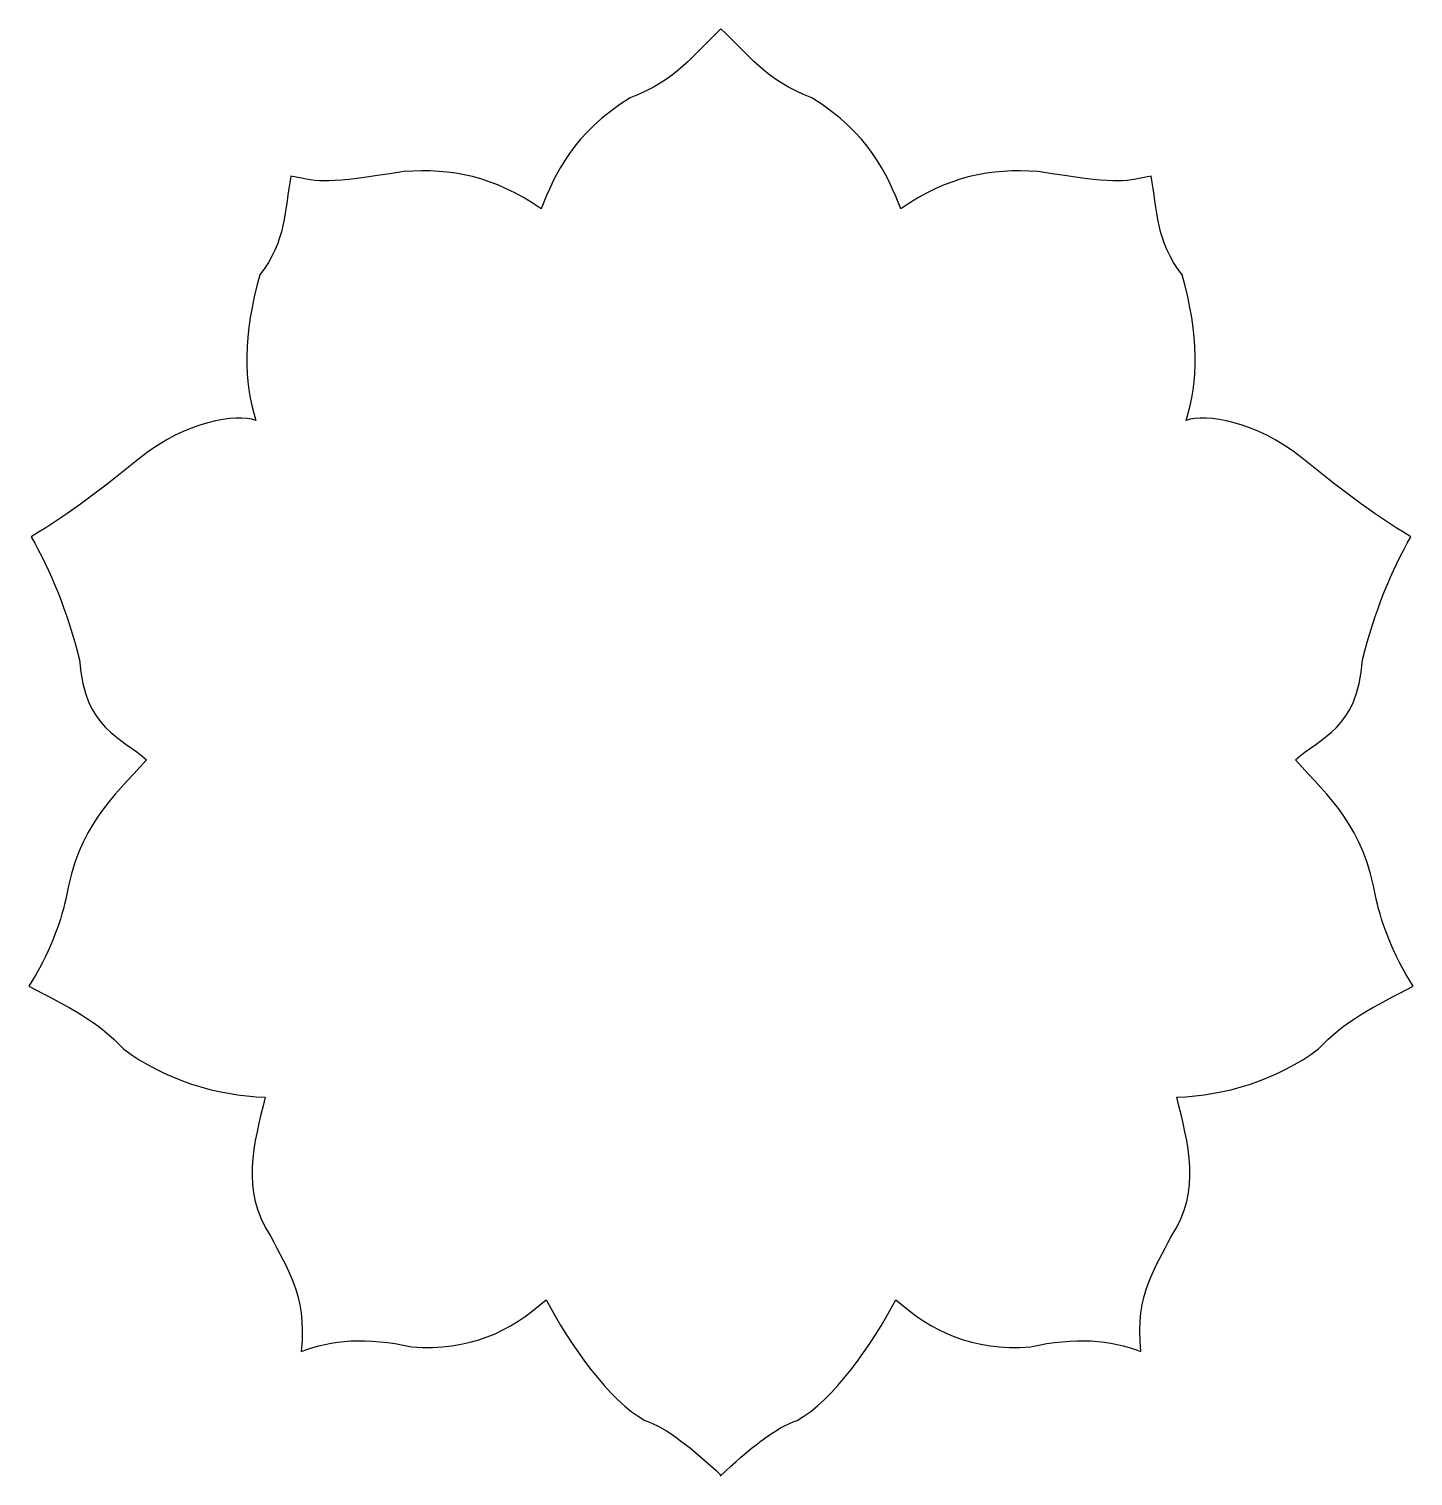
# Model space of a CAD drawing. Header units: centimetres. Extents: x -7 to 7, y -7.3 to 7.3.
import ezdxf

# ---------------------------------------------------------------- set-up
doc = ezdxf.new("R2010")
doc.units = ezdxf.units.CM
doc.header["$MEASUREMENT"] = 0
doc.layers.add('Camada 1', color=7, linetype='Continuous')

msp = doc.modelspace()

# ---------------------------------------------------------------- linework, layer by layer
at = {"layer": 'Camada 1'}
msp.add_open_spline([(0.00284, -7.28629), (-0.28074, -7.02165), (-0.54937, -6.80226), (-0.76821, -6.73178), (-0.76821, -6.73178), (-1.12892, -6.53459), (-1.52259, -5.96716), (-1.76275, -5.51634), (-1.76275, -5.51634), (-2.1265, -5.83969), (-2.53396, -6.03474), (-3.11863, -5.98984), (-3.11863, -5.98984), (-3.56628, -5.89059), (-3.93016, -5.91684), (-4.23054, -6.03839), (-4.23054, -6.03839), (-4.17289, -5.43876), (-4.38529, -5.19948), (-4.53547, -4.87716), (-4.53547, -4.87716), (-4.85144, -4.40922), (-4.70557, -3.9413), (-4.59365, -3.47336), (-4.59365, -3.47336), (-5.08173, -3.46018), (-5.60822, -3.29604), (-6.0228, -2.98843), (-6.0228, -2.98843), (-6.25754, -2.72268), (-6.59494, -2.5498), (-6.97477, -2.35666), (-6.97477, -2.35666), (-6.76919, -2.02294), (-6.66195, -1.73841), (-6.60327, -1.47822), (-6.60327, -1.47822), (-6.47704, -0.74133), (-6.13358, -0.45669), (-5.78856, -0.07453), (-5.78856, -0.07453), (-6.04092, 0.15804), (-6.41467, 0.2271), (-6.46396, 0.93369), (-6.46396, 0.93369), (-6.58958, 1.42267), (-6.75445, 1.83343), (-6.95384, 2.17512), (-6.95384, 2.17512), (-6.5508, 2.41441), (-6.21571, 2.67791), (-5.85256, 2.97093), (-5.85256, 2.97093), (-5.39832, 3.33735), (-4.88236, 3.41771), (-4.68792, 3.34711), (-4.68792, 3.34711), (-4.80984, 3.73494), (-4.82037, 4.20629), (-4.64799, 4.81478), (-4.64799, 4.81478), (-4.38081, 5.14596), (-4.39806, 5.47714), (-4.33634, 5.80832), (-4.33634, 5.80832), (-4.01937, 5.74649), (-3.99807, 5.73061), (-3.1958, 5.85597), (-3.1958, 5.85597), (-2.71645, 5.88817), (-2.29251, 5.81147), (-1.81317, 5.47968), (-1.81317, 5.47968), (-1.67085, 5.83353), (-1.48908, 6.24279), (-0.91697, 6.59691), (-0.91697, 6.59691), (-0.44499, 6.77351), (-0.26857, 7.04854), (-0.00001, 7.29288), (-0.00001, 7.29288), (0.26854, 7.04854), (0.44497, 6.7735), (0.91696, 6.59695), (0.91696, 6.59695), (1.4891, 6.24283), (1.67084, 5.83357), (1.81316, 5.47972), (1.81316, 5.47972), (2.29251, 5.81153), (2.71647, 5.88821), (3.19579, 5.85601), (3.19579, 5.85601), (3.99809, 5.73065), (4.01939, 5.7465), (4.33636, 5.80836), (4.33636, 5.80836), (4.39809, 5.47718), (4.38084, 5.146), (4.64801, 4.81482), (4.64801, 4.81482), (4.82039, 4.20633), (4.80986, 3.73498), (4.68794, 3.34715), (4.68794, 3.34715), (4.88236, 3.41774), (5.39835, 3.33739), (5.85258, 2.97097), (5.85258, 2.97097), (6.21572, 2.67794), (6.55082, 2.41445), (6.95386, 2.17516), (6.95386, 2.17516), (6.7545, 1.83345), (6.58958, 1.42271), (6.46398, 0.93373), (6.46398, 0.93373), (6.41469, 0.22713), (6.04091, 0.15808), (5.78858, -0.07449), (5.78858, -0.07449), (6.13357, -0.45663), (6.47705, -0.74129), (6.60329, -1.47818), (6.60329, -1.47818), (6.66197, -1.73837), (6.76921, -2.0229), (6.97477, -2.35662), (6.97477, -2.35662), (6.59493, -2.54977), (6.25754, -2.72264), (6.02283, -2.98842), (6.02283, -2.98842), (5.60825, -3.29602), (5.08176, -3.46017), (4.59366, -3.47335), (4.59366, -3.47335), (4.70558, -3.94129), (4.85147, -4.40921), (4.5355, -4.87715), (4.5355, -4.87715), (4.3853, -5.19947), (4.17289, -5.43875), (4.23057, -6.03838), (4.23057, -6.03838), (3.93016, -5.91683), (3.56631, -5.89058), (3.11866, -5.98983), (3.11866, -5.98983), (2.53398, -6.0347), (2.12653, -5.83965), (1.76278, -5.51633), (1.76278, -5.51633), (1.52262, -5.96715), (1.12894, -6.53458), (0.76824, -6.73177), (0.76824, -6.73177), (0.54758, -6.80289), (0.27633, -7.02533), (-0.00977, -7.29287), (-0.00977, -7.29287), (-0.00977, -7.29287), (0.00284, -7.28629), (0.00284, -7.28629)], degree=3, knots=[0, 0, 0, 0, 0.02380952, 0.02380952, 0.02380952, 0.02380952, 0.04761905, 0.04761905, 0.04761905, 0.04761905, 0.07142857, 0.07142857, 0.07142857, 0.07142857, 0.0952381, 0.0952381, 0.0952381, 0.0952381, 0.11904762, 0.11904762, 0.11904762, 0.11904762, 0.14285714, 0.14285714, 0.14285714, 0.14285714, 0.16666667, 0.16666667, 0.16666667, 0.16666667, 0.19047619, 0.19047619, 0.19047619, 0.19047619, 0.21428571, 0.21428571, 0.21428571, 0.21428571, 0.23809524, 0.23809524, 0.23809524, 0.23809524, 0.26190476, 0.26190476, 0.26190476, 0.26190476, 0.28571429, 0.28571429, 0.28571429, 0.28571429, 0.30952381, 0.30952381, 0.30952381, 0.30952381, 0.33333333, 0.33333333, 0.33333333, 0.33333333, 0.35714286, 0.35714286, 0.35714286, 0.35714286, 0.38095238, 0.38095238, 0.38095238, 0.38095238, 0.4047619, 0.4047619, 0.4047619, 0.4047619, 0.42857143, 0.42857143, 0.42857143, 0.42857143, 0.45238095, 0.45238095, 0.45238095, 0.45238095, 0.47619048, 0.47619048, 0.47619048, 0.47619048, 0.5, 0.5, 0.5, 0.5, 0.52380952, 0.52380952, 0.52380952, 0.52380952, 0.54761905, 0.54761905, 0.54761905, 0.54761905, 0.57142857, 0.57142857, 0.57142857, 0.57142857, 0.5952381, 0.5952381, 0.5952381, 0.5952381, 0.61904762, 0.61904762, 0.61904762, 0.61904762, 0.64285714, 0.64285714, 0.64285714, 0.64285714, 0.66666667, 0.66666667, 0.66666667, 0.66666667, 0.69047619, 0.69047619, 0.69047619, 0.69047619, 0.71428571, 0.71428571, 0.71428571, 0.71428571, 0.73809524, 0.73809524, 0.73809524, 0.73809524, 0.76190476, 0.76190476, 0.76190476, 0.76190476, 0.78571429, 0.78571429, 0.78571429, 0.78571429, 0.80952381, 0.80952381, 0.80952381, 0.80952381, 0.83333333, 0.83333333, 0.83333333, 0.83333333, 0.85714286, 0.85714286, 0.85714286, 0.85714286, 0.88095238, 0.88095238, 0.88095238, 0.88095238, 0.9047619, 0.9047619, 0.9047619, 0.9047619, 0.92857143, 0.92857143, 0.92857143, 0.92857143, 0.95238095, 0.95238095, 0.95238095, 0.95238095, 1, 1, 1, 1], dxfattribs=at)

doc.saveas('drawing.dxf')
